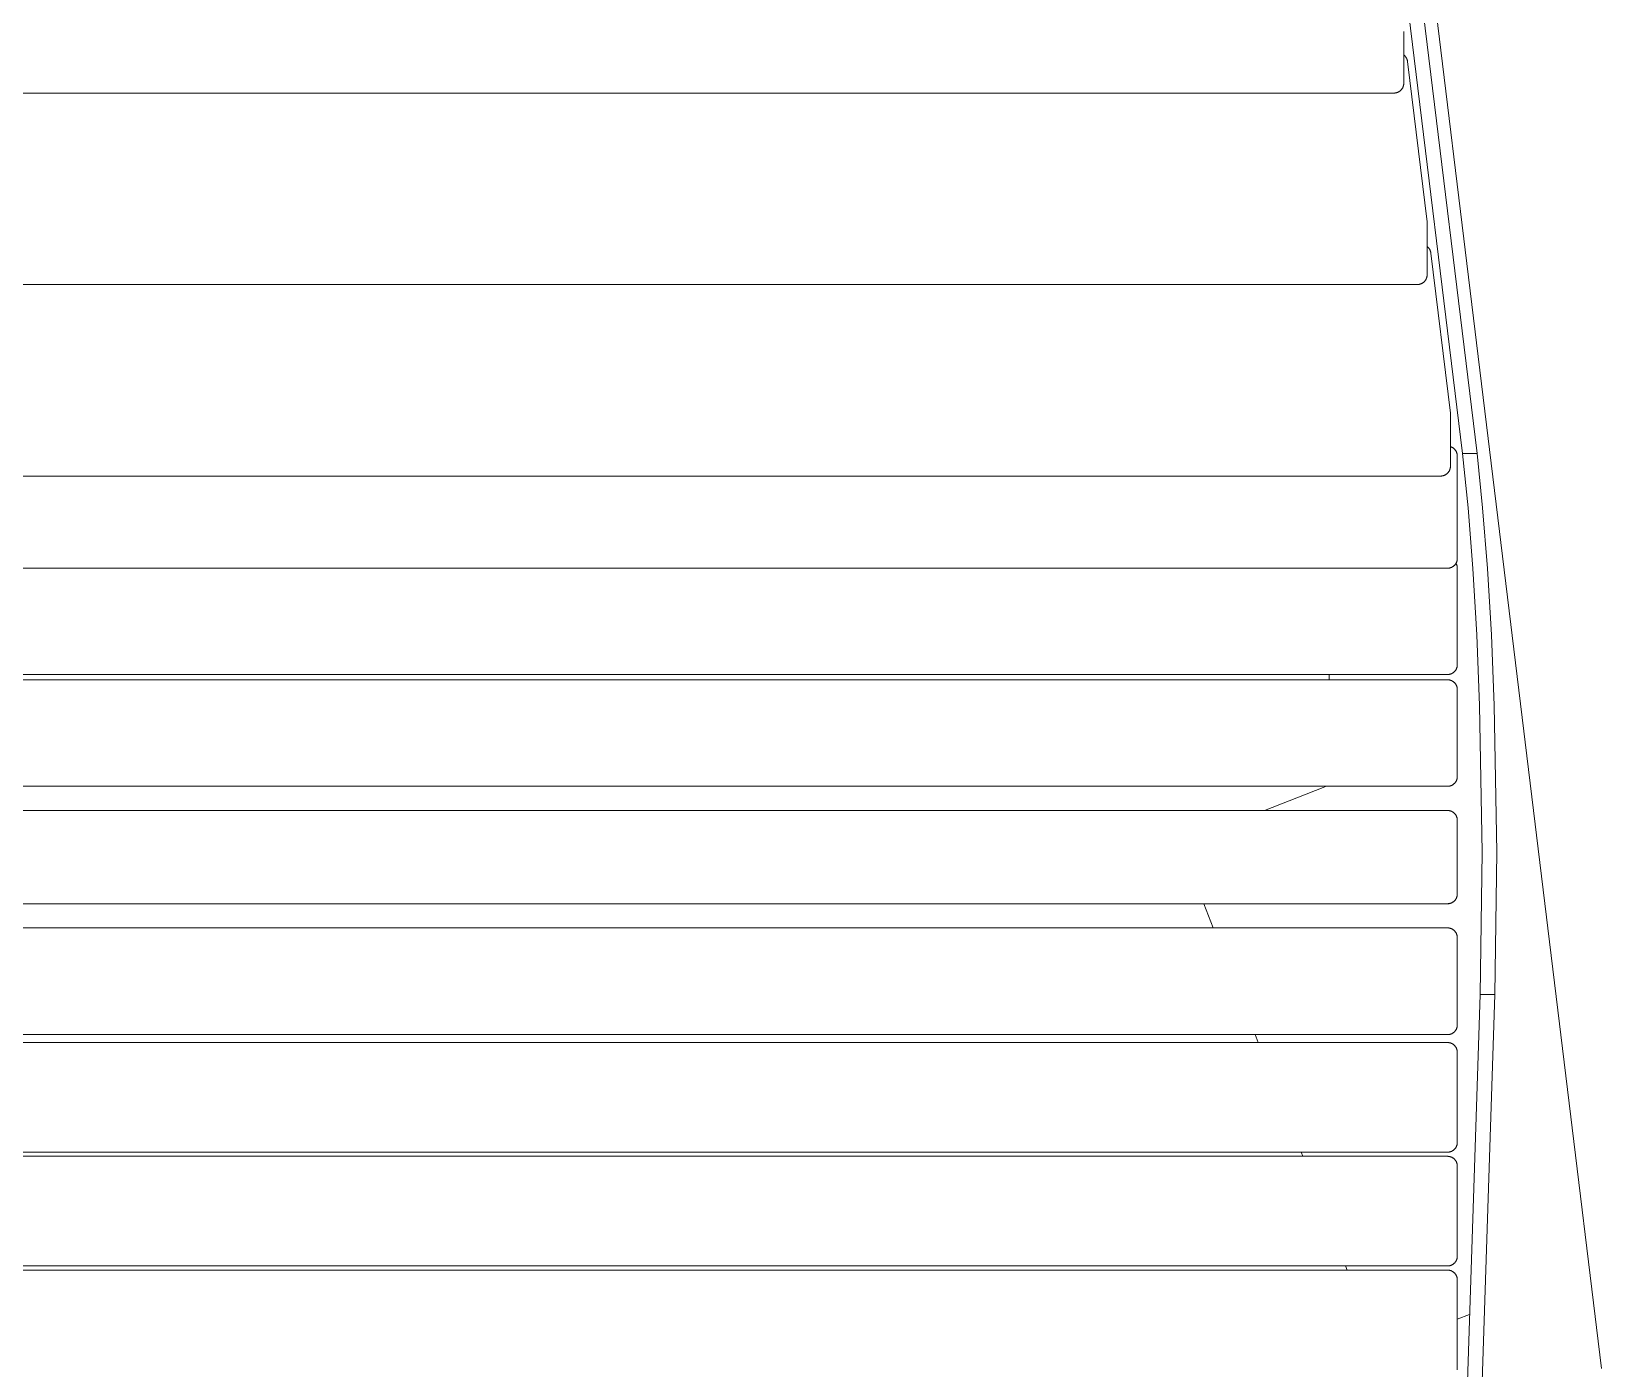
# Model space of a CAD drawing. Header units: millimetres. Extents: x 143 to 4970, y 293 to 3610.
# Drawn here: x 834 to 1474, y 876 to 1421 of the extents above; entities that cross this region are included whole.
import ezdxf

# ---------------------------------------------------------------- set-up
doc = ezdxf.new("R2010")
doc.units = ezdxf.units.MM
doc.layers.add('ZANO_R', color=7, linetype='Continuous', lineweight=0)

msp = doc.modelspace()

# ---------------------------------------------------------------- linework, layer by layer
at = {"layer": 'ZANO_R'}
for p, q in [((1351.3, 1883.79), (1474.14, 875.78)), ((1343.61, 1854.25), (1417.39, 1248.84)), ((1349.57, 1854.25), (1423.35, 1248.84)), ((1393.47, 1399.8), (1393.47, 1420.93)), ((1393.47, 1411.32), (1393.58, 1411.24)), ((1393.58, 1411.24), (1393.68, 1411.15)), ((1393.68, 1411.15), (1393.79, 1411.05)), ((1393.79, 1411.05), (1393.88, 1410.96)), ((1393.88, 1410.96), (1393.98, 1410.86)), ((1393.98, 1410.86), (1394.07, 1410.75)), ((1394.07, 1410.75), (1394.16, 1410.65)), ((1394.16, 1410.65), (1394.24, 1410.54)), ((1394.24, 1410.54), (1394.32, 1410.43)), ((1394.32, 1410.43), (1394.4, 1410.31)), ((1394.4, 1410.31), (1394.47, 1410.19)), ((1394.47, 1410.19), (1394.54, 1410.07)), ((1394.54, 1410.07), (1394.6, 1409.95)), ((1394.6, 1409.95), (1394.66, 1409.83)), ((1394.66, 1409.83), (1394.72, 1409.7)), ((1394.72, 1409.7), (1394.77, 1409.57)), ((1394.77, 1409.57), (1394.82, 1409.44)), ((1394.82, 1409.44), (1394.86, 1409.31)), ((1394.86, 1409.31), (1394.9, 1409.18)), ((1394.9, 1409.18), (1394.93, 1409.05)), ((1394.93, 1409.05), (1394.96, 1408.91)), ((1394.96, 1408.91), (1394.98, 1408.78)), ((1394.98, 1408.78), (1395, 1408.64)), ((1395, 1408.64), (1402.96, 1343.34)), ((1390.68, 1395.98), (1390.55, 1395.95)), ((1390.81, 1396.03), (1390.68, 1395.98)), ((1390.94, 1396.08), (1390.81, 1396.03)), ((1391.07, 1396.13), (1390.94, 1396.08)), ((1391.19, 1396.18), (1391.07, 1396.13)), ((1391.31, 1396.25), (1391.19, 1396.18)), ((1391.43, 1396.31), (1391.31, 1396.25)), ((1391.55, 1396.38), (1391.43, 1396.31)), ((1391.67, 1396.45), (1391.55, 1396.38)), ((1391.78, 1396.53), (1391.67, 1396.45)), ((1391.89, 1396.61), (1391.78, 1396.53)), ((1392, 1396.69), (1391.89, 1396.61)), ((1392.1, 1396.78), (1392, 1396.69)), ((1392.2, 1396.87), (1392.1, 1396.78)), ((1392.3, 1396.97), (1392.2, 1396.87)), ((1392.4, 1397.07), (1392.3, 1396.97)), ((1392.49, 1397.17), (1392.4, 1397.07)), ((1392.57, 1397.27), (1392.49, 1397.17)), ((1392.66, 1397.38), (1392.57, 1397.27)), ((1392.74, 1397.49), (1392.66, 1397.38)), ((1392.82, 1397.6), (1392.74, 1397.49)), ((1392.89, 1397.72), (1392.82, 1397.6)), ((1392.96, 1397.84), (1392.89, 1397.72)), ((1393.02, 1397.96), (1392.96, 1397.84)), ((1393.08, 1398.08), (1393.02, 1397.96)), ((1393.14, 1398.2), (1393.08, 1398.08)), ((1393.19, 1398.33), (1393.14, 1398.2)), ((1393.24, 1398.46), (1393.19, 1398.33)), ((1393.28, 1398.59), (1393.24, 1398.46)), ((1393.32, 1398.72), (1393.28, 1398.59)), ((1393.36, 1398.85), (1393.32, 1398.72)), ((1393.39, 1398.98), (1393.36, 1398.85)), ((1393.41, 1399.12), (1393.39, 1398.98)), ((1393.43, 1399.25), (1393.41, 1399.12)), ((1393.45, 1399.39), (1393.43, 1399.25)), ((1393.46, 1399.52), (1393.45, 1399.39)), ((1393.47, 1399.66), (1393.46, 1399.52)), ((1393.47, 1399.8), (1393.47, 1399.66)), ((1389.47, 1395.8), (278.13, 1395.8)), ((1389.61, 1395.8), (1389.47, 1395.8)), ((1389.74, 1395.81), (1389.61, 1395.8)), ((1389.88, 1395.82), (1389.74, 1395.81)), ((1390.02, 1395.83), (1389.88, 1395.82)), ((1390.15, 1395.86), (1390.02, 1395.83)), ((1390.29, 1395.88), (1390.15, 1395.86)), ((1390.42, 1395.91), (1390.29, 1395.88)), ((1390.55, 1395.95), (1390.42, 1395.91)), ((1402.96, 1343.34), (1402.97, 1343.22)), ((1402.97, 1343.22), (1402.98, 1343.1)), ((1402.98, 1343.1), (1402.98, 1342.98)), ((1402.98, 1342.98), (1402.99, 1342.86)), ((1402.99, 1321.72), (1402.99, 1342.86)), ((1402.99, 1333.25), (1403.09, 1333.16)), ((1403.09, 1333.16), (1403.2, 1333.07)), ((1403.2, 1333.07), (1403.3, 1332.98)), ((1403.3, 1332.98), (1403.4, 1332.88)), ((1403.4, 1332.88), (1403.49, 1332.78)), ((1403.49, 1332.78), (1403.58, 1332.68)), ((1403.58, 1332.68), (1403.67, 1332.58)), ((1403.67, 1332.58), (1403.76, 1332.47)), ((1403.76, 1332.47), (1403.84, 1332.35)), ((1403.84, 1332.35), (1403.91, 1332.24)), ((1403.91, 1332.24), (1403.98, 1332.12)), ((1403.98, 1332.12), (1404.05, 1332)), ((1404.05, 1332), (1404.12, 1331.88)), ((1404.12, 1331.88), (1404.18, 1331.76)), ((1404.18, 1331.76), (1404.23, 1331.63)), ((1404.23, 1331.63), (1404.28, 1331.5)), ((1404.28, 1331.5), (1404.33, 1331.37)), ((1404.33, 1331.37), (1404.37, 1331.24)), ((1404.37, 1331.24), (1404.41, 1331.11)), ((1404.41, 1331.11), (1404.44, 1330.97)), ((1404.44, 1330.97), (1404.47, 1330.84)), ((1404.47, 1330.84), (1404.49, 1330.7)), ((1404.49, 1330.7), (1404.51, 1330.57)), ((1404.51, 1330.57), (1412.47, 1265.27)), ((1402.09, 1319.2), (1402, 1319.1)), ((1402.17, 1319.31), (1402.09, 1319.2)), ((1402.25, 1319.42), (1402.17, 1319.31)), ((1402.33, 1319.53), (1402.25, 1319.42)), ((1402.4, 1319.65), (1402.33, 1319.53)), ((1402.47, 1319.76), (1402.4, 1319.65)), ((1402.54, 1319.88), (1402.47, 1319.76)), ((1402.6, 1320.01), (1402.54, 1319.88)), ((1402.66, 1320.13), (1402.6, 1320.01)), ((1402.71, 1320.26), (1402.66, 1320.13)), ((1402.76, 1320.39), (1402.71, 1320.26)), ((1402.8, 1320.51), (1402.76, 1320.39)), ((1402.84, 1320.65), (1402.8, 1320.51)), ((1402.87, 1320.78), (1402.84, 1320.65)), ((1402.9, 1320.91), (1402.87, 1320.78)), ((1402.93, 1321.05), (1402.9, 1320.91)), ((1402.95, 1321.18), (1402.93, 1321.05)), ((1402.97, 1321.32), (1402.95, 1321.18)), ((1402.98, 1321.45), (1402.97, 1321.32)), ((1402.99, 1321.72), (1402.98, 1321.59)), ((1402.98, 1321.59), (1402.98, 1321.45)), ((1398.99, 1317.72), (268.62, 1317.72)), ((1399.12, 1317.73), (1398.99, 1317.72)), ((1399.26, 1317.73), (1399.12, 1317.73)), ((1399.4, 1317.75), (1399.26, 1317.73)), ((1399.53, 1317.76), (1399.4, 1317.75)), ((1399.67, 1317.78), (1399.53, 1317.76)), ((1399.8, 1317.81), (1399.67, 1317.78)), ((1399.93, 1317.84), (1399.8, 1317.81)), ((1400.07, 1317.87), (1399.93, 1317.84)), ((1400.2, 1317.91), (1400.07, 1317.87)), ((1400.33, 1317.96), (1400.2, 1317.91)), ((1400.45, 1318), (1400.33, 1317.96)), ((1400.58, 1318.06), (1400.45, 1318)), ((1400.7, 1318.11), (1400.58, 1318.06)), ((1400.83, 1318.17), (1400.7, 1318.11)), ((1400.95, 1318.24), (1400.83, 1318.17)), ((1401.06, 1318.31), (1400.95, 1318.24)), ((1401.18, 1318.38), (1401.06, 1318.31)), ((1401.29, 1318.46), (1401.18, 1318.38)), ((1401.4, 1318.54), (1401.29, 1318.46)), ((1401.51, 1318.62), (1401.4, 1318.54)), ((1401.62, 1318.71), (1401.51, 1318.62)), ((1401.72, 1318.8), (1401.62, 1318.71)), ((1401.81, 1318.9), (1401.72, 1318.8)), ((1401.91, 1318.99), (1401.81, 1318.9)), ((1402, 1319.1), (1401.91, 1318.99)), ((1412.47, 1265.27), (1412.48, 1265.15)), ((1412.48, 1265.15), (1412.49, 1265.03)), ((1412.49, 1265.03), (1412.5, 1264.91)), ((1412.5, 1264.91), (1412.5, 1264.79)), ((1412.5, 1243.65), (1412.5, 1264.79)), ((1412.5, 1251.65), (1412.63, 1251.6)), ((1412.63, 1251.6), (1412.76, 1251.56)), ((1412.76, 1251.56), (1412.89, 1251.5)), ((1412.89, 1251.5), (1413.01, 1251.45)), ((1413.01, 1251.45), (1413.13, 1251.39)), ((1413.13, 1251.39), (1413.25, 1251.32)), ((1413.25, 1251.32), (1413.37, 1251.25)), ((1413.37, 1251.25), (1413.49, 1251.18)), ((1413.49, 1251.18), (1413.6, 1251.1)), ((1413.6, 1251.1), (1413.71, 1251.02)), ((1413.71, 1251.02), (1413.82, 1250.94)), ((1413.82, 1250.94), (1413.93, 1250.85)), ((1413.93, 1250.85), (1414.03, 1250.76)), ((1414.03, 1250.76), (1414.13, 1250.66)), ((1414.13, 1250.66), (1414.22, 1250.57)), ((1414.22, 1250.57), (1414.31, 1250.46)), ((1414.31, 1250.46), (1414.4, 1250.36)), ((1414.4, 1250.36), (1414.49, 1250.25)), ((1414.49, 1250.25), (1414.57, 1250.14)), ((1414.57, 1250.14), (1414.64, 1250.03)), ((1414.64, 1250.03), (1414.72, 1249.91)), ((1414.72, 1249.91), (1414.79, 1249.8)), ((1414.79, 1249.8), (1414.85, 1249.67)), ((1414.85, 1249.67), (1414.91, 1249.55)), ((1414.91, 1249.55), (1414.97, 1249.43)), ((1414.97, 1249.43), (1415.02, 1249.3)), ((1415.02, 1249.3), (1415.07, 1249.17)), ((1415.07, 1249.17), (1415.11, 1249.04)), ((1415.11, 1249.04), (1415.15, 1248.91)), ((1415.15, 1248.91), (1415.19, 1248.78)), ((1415.19, 1248.78), (1415.22, 1248.65)), ((1417.39, 1248.84), (1423.35, 1248.84)), ((1417.39, 1248.84), (1419.67, 1226.73)), ((1423.35, 1248.84), (1425.62, 1226.73)), ((1412.27, 1242.31), (1412.22, 1242.19)), ((1412.31, 1242.44), (1412.27, 1242.31)), ((1412.35, 1242.57), (1412.31, 1242.44)), ((1412.39, 1242.71), (1412.35, 1242.57)), ((1412.42, 1242.84), (1412.39, 1242.71)), ((1412.44, 1242.97), (1412.42, 1242.84)), ((1412.46, 1243.11), (1412.44, 1242.97)), ((1412.48, 1243.24), (1412.46, 1243.11)), ((1412.49, 1243.38), (1412.48, 1243.24)), ((1412.5, 1243.52), (1412.49, 1243.38)), ((1412.5, 1243.65), (1412.5, 1243.52)), ((1415.22, 1248.65), (1415.24, 1248.51)), ((1415.24, 1248.51), (1415.26, 1248.38)), ((1415.26, 1248.38), (1415.28, 1248.24)), ((1415.28, 1248.24), (1415.29, 1248.1)), ((1415.29, 1248.1), (1415.3, 1247.97)), ((1415.3, 1247.97), (1415.3, 1247.83)), ((1415.3, 1230.72), (1415.3, 1247.83)), ((1408.5, 1239.65), (259.1, 1239.65)), ((1408.64, 1239.65), (1408.5, 1239.65)), ((1408.77, 1239.66), (1408.64, 1239.65)), ((1408.91, 1239.67), (1408.77, 1239.66)), ((1409.05, 1239.69), (1408.91, 1239.67)), ((1409.18, 1239.71), (1409.05, 1239.69)), ((1409.31, 1239.74), (1409.18, 1239.71)), ((1409.45, 1239.77), (1409.31, 1239.74)), ((1409.58, 1239.8), (1409.45, 1239.77)), ((1409.71, 1239.84), (1409.58, 1239.8)), ((1409.84, 1239.88), (1409.71, 1239.84)), ((1409.97, 1239.93), (1409.84, 1239.88)), ((1410.09, 1239.98), (1409.97, 1239.93)), ((1410.22, 1240.04), (1410.09, 1239.98)), ((1410.34, 1240.1), (1410.22, 1240.04)), ((1410.46, 1240.17), (1410.34, 1240.1)), ((1410.58, 1240.23), (1410.46, 1240.17)), ((1410.69, 1240.31), (1410.58, 1240.23)), ((1410.81, 1240.38), (1410.69, 1240.31)), ((1410.92, 1240.47), (1410.81, 1240.38)), ((1411.03, 1240.55), (1410.92, 1240.47)), ((1411.13, 1240.64), (1411.03, 1240.55)), ((1411.23, 1240.73), (1411.13, 1240.64)), ((1411.33, 1240.82), (1411.23, 1240.73)), ((1411.42, 1240.92), (1411.33, 1240.82)), ((1411.52, 1241.02), (1411.42, 1240.92)), ((1411.6, 1241.13), (1411.52, 1241.02)), ((1411.69, 1241.24), (1411.6, 1241.13)), ((1411.77, 1241.35), (1411.69, 1241.24)), ((1411.85, 1241.46), (1411.77, 1241.35)), ((1411.92, 1241.57), (1411.85, 1241.46)), ((1411.99, 1241.69), (1411.92, 1241.57)), ((1412.05, 1241.81), (1411.99, 1241.69)), ((1412.11, 1241.93), (1412.05, 1241.81)), ((1412.17, 1242.06), (1412.11, 1241.93)), ((1412.22, 1242.19), (1412.17, 1242.06)), ((1415.3, 1206.08), (1415.3, 1230.72)), ((1419.67, 1226.73), (1421.64, 1201.92)), ((1425.62, 1226.73), (1427.59, 1201.92)), ((1414.65, 1203.89), (1414.57, 1203.77)), ((1414.72, 1204), (1414.65, 1203.89)), ((1414.79, 1204.12), (1414.72, 1204)), ((1414.77, 1204.09), (1414.84, 1203.97)), ((1414.85, 1204.24), (1414.79, 1204.12)), ((1414.84, 1203.97), (1414.9, 1203.85)), ((1414.91, 1204.36), (1414.85, 1204.24)), ((1414.9, 1203.85), (1414.96, 1203.72)), ((1414.97, 1204.49), (1414.91, 1204.36)), ((1415.02, 1204.61), (1414.97, 1204.49)), ((1415.07, 1204.74), (1415.02, 1204.61)), ((1415.11, 1204.87), (1415.07, 1204.74)), ((1415.15, 1205), (1415.11, 1204.87)), ((1415.19, 1205.13), (1415.15, 1205)), ((1415.22, 1205.27), (1415.19, 1205.13)), ((1415.24, 1205.4), (1415.22, 1205.27)), ((1415.27, 1205.53), (1415.24, 1205.4)), ((1415.28, 1205.67), (1415.27, 1205.53)), ((1415.29, 1205.81), (1415.28, 1205.67)), ((1415.3, 1205.94), (1415.29, 1205.81)), ((1415.3, 1206.08), (1415.3, 1205.94)), ((1411.3, 1202.08), (256.3, 1202.08)), ((1411.44, 1202.08), (1411.3, 1202.08)), ((1411.58, 1202.09), (1411.44, 1202.08)), ((1411.71, 1202.1), (1411.58, 1202.09)), ((1411.85, 1202.12), (1411.71, 1202.1)), ((1411.98, 1202.14), (1411.85, 1202.12)), ((1412.12, 1202.16), (1411.98, 1202.14)), ((1412.25, 1202.19), (1412.12, 1202.16)), ((1412.38, 1202.23), (1412.25, 1202.19)), ((1412.51, 1202.27), (1412.38, 1202.23)), ((1412.64, 1202.31), (1412.51, 1202.27)), ((1412.77, 1202.36), (1412.64, 1202.31)), ((1412.9, 1202.41), (1412.77, 1202.36)), ((1413.02, 1202.47), (1412.9, 1202.41)), ((1413.14, 1202.53), (1413.02, 1202.47)), ((1413.26, 1202.59), (1413.14, 1202.53)), ((1413.38, 1202.66), (1413.26, 1202.59)), ((1413.5, 1202.73), (1413.38, 1202.66)), ((1413.61, 1202.81), (1413.5, 1202.73)), ((1413.72, 1202.89), (1413.61, 1202.81)), ((1413.83, 1202.98), (1413.72, 1202.89)), ((1413.93, 1203.06), (1413.83, 1202.98)), ((1414.03, 1203.16), (1413.93, 1203.06)), ((1414.13, 1203.25), (1414.03, 1203.16)), ((1414.23, 1203.35), (1414.13, 1203.25)), ((1414.32, 1203.45), (1414.23, 1203.35)), ((1414.41, 1203.56), (1414.32, 1203.45)), ((1414.49, 1203.66), (1414.41, 1203.56)), ((1414.57, 1203.77), (1414.49, 1203.66)), ((1414.96, 1203.72), (1415.01, 1203.59)), ((1415.01, 1203.59), (1415.06, 1203.46)), ((1415.06, 1203.46), (1415.11, 1203.33)), ((1415.11, 1203.33), (1415.15, 1203.2)), ((1415.15, 1203.2), (1415.18, 1203.06)), ((1415.18, 1203.06), (1415.22, 1202.93)), ((1415.22, 1202.93), (1415.24, 1202.79)), ((1415.24, 1202.79), (1415.26, 1202.65)), ((1415.26, 1202.65), (1415.28, 1202.52)), ((1415.28, 1202.52), (1415.29, 1202.38)), ((1415.29, 1202.38), (1415.3, 1202.24)), ((1415.3, 1202.24), (1415.3, 1202.1)), ((1415.3, 1190.36), (1415.3, 1202.1)), ((1421.64, 1201.92), (1423.24, 1174.86)), ((1427.59, 1201.92), (1429.2, 1174.86)), ((1415.3, 1162.75), (1415.3, 1190.36)), ((1423.24, 1174.86), (1424.42, 1146.11)), ((1429.2, 1174.86), (1430.38, 1146.11)), ((1412.77, 1159.03), (1412.64, 1158.98)), ((1412.9, 1159.08), (1412.77, 1159.03)), ((1413.02, 1159.14), (1412.9, 1159.08)), ((1413.14, 1159.2), (1413.02, 1159.14)), ((1413.26, 1159.26), (1413.14, 1159.2)), ((1413.38, 1159.33), (1413.26, 1159.26)), ((1413.5, 1159.41), (1413.38, 1159.33)), ((1413.61, 1159.48), (1413.5, 1159.41)), ((1413.72, 1159.56), (1413.61, 1159.48)), ((1413.83, 1159.65), (1413.72, 1159.56)), ((1413.93, 1159.74), (1413.83, 1159.65)), ((1414.03, 1159.83), (1413.93, 1159.74)), ((1414.13, 1159.92), (1414.03, 1159.83)), ((1414.23, 1160.02), (1414.13, 1159.92)), ((1414.32, 1160.12), (1414.23, 1160.02)), ((1414.41, 1160.23), (1414.32, 1160.12)), ((1414.49, 1160.33), (1414.41, 1160.23)), ((1414.57, 1160.44), (1414.49, 1160.33)), ((1414.65, 1160.56), (1414.57, 1160.44)), ((1414.72, 1160.67), (1414.65, 1160.56)), ((1414.79, 1160.79), (1414.72, 1160.67)), ((1414.85, 1160.91), (1414.79, 1160.79)), ((1414.91, 1161.03), (1414.85, 1160.91)), ((1414.97, 1161.16), (1414.91, 1161.03)), ((1415.02, 1161.28), (1414.97, 1161.16)), ((1415.07, 1161.41), (1415.02, 1161.28)), ((1415.11, 1161.54), (1415.07, 1161.41)), ((1415.15, 1161.67), (1415.11, 1161.54)), ((1415.19, 1161.8), (1415.15, 1161.67)), ((1415.22, 1161.94), (1415.19, 1161.8)), ((1415.24, 1162.07), (1415.22, 1161.94)), ((1415.27, 1162.21), (1415.24, 1162.07)), ((1415.28, 1162.34), (1415.27, 1162.21)), ((1415.29, 1162.48), (1415.28, 1162.34)), ((1415.3, 1162.62), (1415.29, 1162.48)), ((1415.3, 1162.75), (1415.3, 1162.62)), ((1411.3, 1158.75), (256.3, 1158.75)), ((256.3, 1156.6), (1411.3, 1156.6)), ((1363.01, 1158.75), (1363.11, 1156.6)), ((1411.44, 1158.75), (1411.3, 1158.75)), ((1411.3, 1156.6), (1411.44, 1156.6)), ((1411.58, 1158.76), (1411.44, 1158.75)), ((1411.44, 1156.6), (1411.58, 1156.59)), ((1411.71, 1158.77), (1411.58, 1158.76)), ((1411.58, 1156.59), (1411.71, 1156.58)), ((1411.85, 1158.79), (1411.71, 1158.77)), ((1411.71, 1156.58), (1411.85, 1156.56)), ((1411.98, 1158.81), (1411.85, 1158.79)), ((1411.85, 1156.56), (1411.98, 1156.54)), ((1412.12, 1158.84), (1411.98, 1158.81)), ((1411.98, 1156.54), (1412.12, 1156.52)), ((1412.25, 1158.87), (1412.12, 1158.84)), ((1412.12, 1156.52), (1412.25, 1156.49)), ((1412.38, 1158.9), (1412.25, 1158.87)), ((1412.25, 1156.49), (1412.38, 1156.45)), ((1412.51, 1158.94), (1412.38, 1158.9)), ((1412.38, 1156.45), (1412.51, 1156.41)), ((1412.64, 1158.98), (1412.51, 1158.94)), ((1412.51, 1156.41), (1412.64, 1156.37)), ((1412.64, 1156.37), (1412.77, 1156.32)), ((1412.77, 1156.32), (1412.9, 1156.27)), ((1412.9, 1156.27), (1413.02, 1156.21)), ((1413.02, 1156.21), (1413.14, 1156.15)), ((1413.14, 1156.15), (1413.26, 1156.09)), ((1413.26, 1156.09), (1413.38, 1156.02)), ((1413.38, 1156.02), (1413.5, 1155.94)), ((1413.5, 1155.94), (1413.61, 1155.87)), ((1413.61, 1155.87), (1413.72, 1155.79)), ((1413.72, 1155.79), (1413.83, 1155.7)), ((1413.83, 1155.7), (1413.93, 1155.61)), ((1413.93, 1155.61), (1414.03, 1155.52)), ((1414.03, 1155.52), (1414.13, 1155.43)), ((1414.13, 1155.43), (1414.23, 1155.33)), ((1414.23, 1155.33), (1414.32, 1155.23)), ((1414.32, 1155.23), (1414.41, 1155.12)), ((1414.41, 1155.12), (1414.49, 1155.02)), ((1414.49, 1155.02), (1414.57, 1154.91)), ((1414.57, 1154.91), (1414.65, 1154.79)), ((1414.65, 1154.79), (1414.72, 1154.68)), ((1414.72, 1154.68), (1414.79, 1154.56)), ((1414.79, 1154.56), (1414.85, 1154.44)), ((1414.85, 1154.44), (1414.91, 1154.32)), ((1414.91, 1154.32), (1414.97, 1154.19)), ((1414.97, 1154.19), (1415.02, 1154.07)), ((1415.02, 1154.07), (1415.07, 1153.94)), ((1415.07, 1153.94), (1415.11, 1153.81)), ((1415.11, 1153.81), (1415.15, 1153.68)), ((1415.15, 1153.68), (1415.19, 1153.55)), ((1415.19, 1153.55), (1415.22, 1153.41)), ((1415.22, 1153.41), (1415.24, 1153.28)), ((1415.24, 1153.28), (1415.27, 1153.14)), ((1415.27, 1153.14), (1415.28, 1153.01)), ((1415.28, 1153.01), (1415.29, 1152.87)), ((1415.29, 1152.87), (1415.3, 1152.74)), ((1415.3, 1152.74), (1415.3, 1152.6)), ((1415.3, 1146.56), (1415.3, 1152.6)), ((1415.3, 1117.17), (1415.3, 1146.56)), ((1424.42, 1146.11), (1425.41, 1086.35)), ((1430.38, 1146.11), (1431.37, 1086.35)), ((1414.03, 1114.25), (1413.93, 1114.16)), ((1414.13, 1114.35), (1414.03, 1114.25)), ((1414.23, 1114.44), (1414.13, 1114.35)), ((1414.32, 1114.55), (1414.23, 1114.44)), ((1414.41, 1114.65), (1414.32, 1114.55)), ((1414.49, 1114.76), (1414.41, 1114.65)), ((1414.57, 1114.87), (1414.49, 1114.76)), ((1414.65, 1114.98), (1414.57, 1114.87)), ((1414.72, 1115.1), (1414.65, 1114.98)), ((1414.79, 1115.21), (1414.72, 1115.1)), ((1414.85, 1115.33), (1414.79, 1115.21)), ((1414.91, 1115.46), (1414.85, 1115.33)), ((1414.97, 1115.58), (1414.91, 1115.46)), ((1415.02, 1115.71), (1414.97, 1115.58)), ((1415.07, 1115.84), (1415.02, 1115.71)), ((1415.11, 1115.96), (1415.07, 1115.84)), ((1415.15, 1116.1), (1415.11, 1115.96)), ((1415.19, 1116.23), (1415.15, 1116.1)), ((1415.22, 1116.36), (1415.19, 1116.23)), ((1415.24, 1116.5), (1415.22, 1116.36)), ((1415.27, 1116.63), (1415.24, 1116.5)), ((1415.28, 1116.77), (1415.27, 1116.63)), ((1415.29, 1116.9), (1415.28, 1116.77)), ((1415.3, 1117.04), (1415.29, 1116.9)), ((1415.3, 1117.17), (1415.3, 1117.04)), ((1411.3, 1113.17), (256.3, 1113.17)), ((1336.74, 1103.31), (1360.54, 1112.63)), ((1360.54, 1112.63), (1361.93, 1113.17)), ((1411.44, 1113.18), (1411.3, 1113.17)), ((1411.58, 1113.18), (1411.44, 1113.18)), ((1411.71, 1113.2), (1411.58, 1113.18)), ((1411.85, 1113.21), (1411.71, 1113.2)), ((1411.98, 1113.23), (1411.85, 1113.21)), ((1412.12, 1113.26), (1411.98, 1113.23)), ((1412.25, 1113.29), (1412.12, 1113.26)), ((1412.38, 1113.32), (1412.25, 1113.29)), ((1412.51, 1113.36), (1412.38, 1113.32)), ((1412.64, 1113.41), (1412.51, 1113.36)), ((1412.77, 1113.45), (1412.64, 1113.41)), ((1412.9, 1113.51), (1412.77, 1113.45)), ((1413.02, 1113.56), (1412.9, 1113.51)), ((1413.14, 1113.62), (1413.02, 1113.56)), ((1413.26, 1113.69), (1413.14, 1113.62)), ((1413.38, 1113.76), (1413.26, 1113.69)), ((1413.5, 1113.83), (1413.38, 1113.76)), ((1413.61, 1113.91), (1413.5, 1113.83)), ((1413.72, 1113.99), (1413.61, 1113.91)), ((1413.83, 1114.07), (1413.72, 1113.99)), ((1413.93, 1114.16), (1413.83, 1114.07)), ((256.3, 1103.31), (1411.3, 1103.31)), ((1411.3, 1103.31), (1411.44, 1103.31)), ((1411.44, 1103.31), (1411.58, 1103.3)), ((1411.58, 1103.3), (1411.71, 1103.29)), ((1411.71, 1103.29), (1411.85, 1103.27)), ((1411.85, 1103.27), (1411.98, 1103.25)), ((1411.98, 1103.25), (1412.12, 1103.22)), ((1412.12, 1103.22), (1412.25, 1103.19)), ((1412.25, 1103.19), (1412.38, 1103.16)), ((1412.38, 1103.16), (1412.51, 1103.12)), ((1412.51, 1103.12), (1412.64, 1103.08)), ((1412.64, 1103.08), (1412.77, 1103.03)), ((1412.77, 1103.03), (1412.9, 1102.98)), ((1412.9, 1102.98), (1413.02, 1102.92)), ((1413.02, 1102.92), (1413.14, 1102.86)), ((1413.14, 1102.86), (1413.26, 1102.79)), ((1413.26, 1102.79), (1413.38, 1102.73)), ((1413.38, 1102.73), (1413.5, 1102.65)), ((1413.5, 1102.65), (1413.61, 1102.58)), ((1413.61, 1102.58), (1413.72, 1102.49)), ((1413.72, 1102.49), (1413.83, 1102.41)), ((1413.83, 1102.41), (1413.93, 1102.32)), ((1413.93, 1102.32), (1414.03, 1102.23)), ((1414.03, 1102.23), (1414.13, 1102.14)), ((1414.13, 1102.14), (1414.23, 1102.04)), ((1414.23, 1102.04), (1414.32, 1101.94)), ((1414.32, 1101.94), (1414.41, 1101.83)), ((1414.41, 1101.83), (1414.49, 1101.72)), ((1414.49, 1101.72), (1414.57, 1101.61)), ((1414.57, 1101.61), (1414.65, 1101.5)), ((1414.65, 1101.5), (1414.72, 1101.39)), ((1414.72, 1101.39), (1414.79, 1101.27)), ((1414.79, 1101.27), (1414.85, 1101.15)), ((1414.85, 1101.15), (1414.91, 1101.03)), ((1414.91, 1101.03), (1414.97, 1100.9)), ((1414.97, 1100.9), (1415.02, 1100.77)), ((1415.02, 1100.77), (1415.07, 1100.65)), ((1415.07, 1100.65), (1415.11, 1100.52)), ((1415.11, 1100.52), (1415.15, 1100.39)), ((1415.15, 1100.39), (1415.19, 1100.25)), ((1415.19, 1100.25), (1415.22, 1100.12)), ((1415.22, 1100.12), (1415.24, 1099.99)), ((1415.24, 1099.99), (1415.27, 1099.85)), ((1415.27, 1099.85), (1415.28, 1099.72)), ((1415.28, 1099.72), (1415.29, 1099.58)), ((1415.29, 1099.58), (1415.3, 1099.44)), ((1415.3, 1099.44), (1415.3, 1099.31)), ((1415.3, 1069.31), (1415.3, 1099.31)), ((1425.41, 1086.35), (1424.59, 1028.3)), ((1431.37, 1086.35), (1430.55, 1028.3)), ((256.3, 1065.31), (1411.3, 1065.31)), ((1411.3, 1065.28), (256.3, 1065.28)), ((1315.77, 1055.44), (1311.92, 1065.28)), ((1411.44, 1065.31), (1411.3, 1065.31)), ((1411.3, 1065.31), (1411.3, 1065.28)), ((1411.44, 1065.29), (1411.3, 1065.28)), ((1411.58, 1065.32), (1411.44, 1065.31)), ((1411.58, 1065.29), (1411.44, 1065.29)), ((1411.71, 1065.33), (1411.58, 1065.32)), ((1411.71, 1065.3), (1411.58, 1065.29)), ((1411.85, 1065.34), (1411.71, 1065.33)), ((1411.85, 1065.32), (1411.71, 1065.3)), ((1411.98, 1065.37), (1411.85, 1065.34)), ((1411.99, 1065.34), (1411.85, 1065.32)), ((1412.12, 1065.39), (1411.98, 1065.37)), ((1412.12, 1065.37), (1411.99, 1065.34)), ((1412.25, 1065.42), (1412.12, 1065.39)), ((1412.26, 1065.4), (1412.12, 1065.37)), ((1412.38, 1065.46), (1412.25, 1065.42)), ((1412.39, 1065.43), (1412.26, 1065.4)), ((1412.52, 1065.5), (1412.38, 1065.46)), ((1412.52, 1065.47), (1412.39, 1065.43)), ((1412.65, 1065.54), (1412.52, 1065.5)), ((1412.65, 1065.52), (1412.52, 1065.47)), ((1412.77, 1065.59), (1412.65, 1065.54)), ((1412.78, 1065.57), (1412.65, 1065.52)), ((1412.9, 1065.64), (1412.77, 1065.59)), ((1412.91, 1065.62), (1412.78, 1065.57)), ((1413.02, 1065.7), (1412.9, 1065.64)), ((1413.03, 1065.68), (1412.91, 1065.62)), ((1413.15, 1065.76), (1413.02, 1065.7)), ((1413.16, 1065.74), (1413.03, 1065.68)), ((1413.27, 1065.82), (1413.15, 1065.76)), ((1413.28, 1065.81), (1413.16, 1065.74)), ((1413.39, 1065.89), (1413.27, 1065.82)), ((1413.4, 1065.88), (1413.28, 1065.81)), ((1413.5, 1065.97), (1413.39, 1065.89)), ((1413.51, 1065.95), (1413.4, 1065.88)), ((1413.61, 1066.04), (1413.5, 1065.97)), ((1413.63, 1066.03), (1413.51, 1065.95)), ((1413.73, 1066.12), (1413.61, 1066.04)), ((1413.74, 1066.11), (1413.63, 1066.03)), ((1413.83, 1066.21), (1413.73, 1066.12)), ((1413.84, 1066.2), (1413.74, 1066.11)), ((1413.94, 1066.3), (1413.83, 1066.21)), ((1413.95, 1066.28), (1413.84, 1066.2)), ((1414.04, 1066.39), (1413.94, 1066.3)), ((1414.05, 1066.38), (1413.95, 1066.28)), ((1414.14, 1066.49), (1414.04, 1066.39)), ((1414.15, 1066.47), (1414.05, 1066.38)), ((1414.23, 1066.58), (1414.14, 1066.49)), ((1414.24, 1066.57), (1414.15, 1066.47)), ((1414.32, 1066.69), (1414.23, 1066.58)), ((1414.34, 1066.68), (1414.24, 1066.57)), ((1414.41, 1066.79), (1414.32, 1066.69)), ((1414.42, 1066.78), (1414.34, 1066.68)), ((1414.5, 1066.9), (1414.41, 1066.79)), ((1414.51, 1066.89), (1414.42, 1066.78)), ((1414.58, 1067.01), (1414.5, 1066.9)), ((1414.59, 1067), (1414.51, 1066.89)), ((1414.65, 1067.12), (1414.58, 1067.01)), ((1414.67, 1067.12), (1414.59, 1067)), ((1414.73, 1067.24), (1414.65, 1067.12)), ((1414.74, 1067.23), (1414.67, 1067.12)), ((1414.8, 1067.36), (1414.73, 1067.24)), ((1414.81, 1067.35), (1414.74, 1067.23)), ((1414.86, 1067.48), (1414.8, 1067.36)), ((1414.87, 1067.48), (1414.81, 1067.35)), ((1414.92, 1067.6), (1414.86, 1067.48)), ((1414.93, 1067.6), (1414.87, 1067.48)), ((1414.98, 1067.73), (1414.92, 1067.6)), ((1414.99, 1067.73), (1414.93, 1067.6)), ((1415.03, 1067.85), (1414.98, 1067.73)), ((1415.04, 1067.85), (1414.99, 1067.73)), ((1415.08, 1067.98), (1415.03, 1067.85)), ((1415.09, 1067.98), (1415.04, 1067.85)), ((1415.12, 1068.11), (1415.08, 1067.98)), ((1415.13, 1068.11), (1415.09, 1067.98)), ((1415.16, 1068.24), (1415.12, 1068.11)), ((1415.17, 1068.25), (1415.13, 1068.11)), ((1415.19, 1068.38), (1415.16, 1068.24)), ((1415.2, 1068.38), (1415.17, 1068.25)), ((1415.22, 1068.51), (1415.19, 1068.38)), ((1415.23, 1068.51), (1415.2, 1068.38)), ((1415.25, 1068.64), (1415.22, 1068.51)), ((1415.25, 1068.65), (1415.23, 1068.51)), ((1415.27, 1068.79), (1415.25, 1068.65)), ((1415.27, 1068.78), (1415.25, 1068.64)), ((1415.28, 1068.92), (1415.27, 1068.78)), ((1415.29, 1068.92), (1415.27, 1068.79)), ((1415.29, 1069.05), (1415.28, 1068.92)), ((1415.3, 1069.19), (1415.29, 1069.05)), ((1415.3, 1069.31), (1415.3, 1069.19)), ((256.3, 1055.44), (1411.3, 1055.44)), ((1411.3, 1055.44), (1411.44, 1055.44)), ((1411.44, 1055.44), (1411.58, 1055.43)), ((1411.58, 1055.43), (1411.71, 1055.42)), ((1411.71, 1055.42), (1411.85, 1055.41)), ((1411.85, 1055.41), (1411.98, 1055.39)), ((1411.98, 1055.39), (1412.12, 1055.36)), ((1412.12, 1055.36), (1412.25, 1055.33)), ((1412.25, 1055.33), (1412.38, 1055.3)), ((1412.38, 1055.3), (1412.51, 1055.26)), ((1412.51, 1055.26), (1412.64, 1055.21)), ((1412.64, 1055.21), (1412.77, 1055.16)), ((1412.77, 1055.16), (1412.9, 1055.11)), ((1412.9, 1055.11), (1413.02, 1055.06)), ((1413.02, 1055.06), (1413.14, 1055)), ((1413.14, 1055), (1413.26, 1054.93)), ((1413.26, 1054.93), (1413.38, 1054.86)), ((1413.38, 1054.86), (1413.5, 1054.79)), ((1413.5, 1054.79), (1413.61, 1054.71)), ((1413.61, 1054.71), (1413.72, 1054.63)), ((1413.72, 1054.63), (1413.83, 1054.55)), ((1413.83, 1054.55), (1413.93, 1054.46)), ((1413.93, 1054.46), (1414.03, 1054.37)), ((1414.03, 1054.37), (1414.13, 1054.27)), ((1414.13, 1054.27), (1414.23, 1054.17)), ((1414.23, 1054.17), (1414.32, 1054.07)), ((1414.32, 1054.07), (1414.41, 1053.97)), ((1414.41, 1053.97), (1414.49, 1053.86)), ((1414.49, 1053.86), (1414.57, 1053.75)), ((1414.57, 1053.75), (1414.65, 1053.64)), ((1414.65, 1053.64), (1414.72, 1053.52)), ((1414.72, 1053.52), (1414.79, 1053.4)), ((1414.79, 1053.4), (1414.85, 1053.28)), ((1414.85, 1053.28), (1414.91, 1053.16)), ((1414.91, 1053.16), (1414.97, 1053.04)), ((1414.97, 1053.04), (1415.02, 1052.91)), ((1415.02, 1052.91), (1415.07, 1052.78)), ((1415.07, 1052.78), (1415.11, 1052.65)), ((1415.11, 1052.65), (1415.15, 1052.52)), ((1415.15, 1052.52), (1415.19, 1052.39)), ((1415.19, 1052.39), (1415.22, 1052.26)), ((1415.22, 1052.26), (1415.24, 1052.12)), ((1415.24, 1052.12), (1415.27, 1051.99)), ((1415.27, 1051.99), (1415.28, 1051.85)), ((1415.28, 1051.85), (1415.29, 1051.72)), ((1415.29, 1051.72), (1415.3, 1051.58)), ((1415.3, 1051.58), (1415.3, 1051.44)), ((1415.3, 1022.08), (1415.3, 1051.44)), ((1424.59, 1028.3), (1418.46, 840.46)), ((1430.55, 1028.3), (1424.41, 840.46)), ((1430.55, 1028.3), (1424.59, 1028.3)), ((1415.3, 1015.92), (1415.3, 1022.08)), ((1411.3, 1011.92), (256.3, 1011.92)), ((1334.08, 1008.71), (1332.82, 1011.92)), ((1411.44, 1011.93), (1411.3, 1011.92)), ((1411.58, 1011.93), (1411.44, 1011.93)), ((1411.71, 1011.95), (1411.58, 1011.93)), ((1411.85, 1011.96), (1411.71, 1011.95)), ((1411.98, 1011.98), (1411.85, 1011.96)), ((1412.12, 1012.01), (1411.98, 1011.98)), ((1412.25, 1012.04), (1412.12, 1012.01)), ((1412.38, 1012.07), (1412.25, 1012.04)), ((1412.51, 1012.11), (1412.38, 1012.07)), ((1412.64, 1012.16), (1412.51, 1012.11)), ((1412.77, 1012.2), (1412.64, 1012.16)), ((1412.9, 1012.26), (1412.77, 1012.2)), ((1413.02, 1012.31), (1412.9, 1012.26)), ((1413.14, 1012.37), (1413.02, 1012.31)), ((1413.26, 1012.44), (1413.14, 1012.37)), ((1413.38, 1012.51), (1413.26, 1012.44)), ((1413.5, 1012.58), (1413.38, 1012.51)), ((1413.61, 1012.66), (1413.5, 1012.58)), ((1413.72, 1012.74), (1413.61, 1012.66)), ((1413.83, 1012.82), (1413.72, 1012.74)), ((1413.93, 1012.91), (1413.83, 1012.82)), ((1414.03, 1013), (1413.93, 1012.91)), ((1414.13, 1013.1), (1414.03, 1013)), ((1414.23, 1013.19), (1414.13, 1013.1)), ((1414.32, 1013.3), (1414.23, 1013.19)), ((1414.41, 1013.4), (1414.32, 1013.3)), ((1414.49, 1013.51), (1414.41, 1013.4)), ((1414.57, 1013.62), (1414.49, 1013.51)), ((1414.65, 1013.73), (1414.57, 1013.62)), ((1414.72, 1013.85), (1414.65, 1013.73)), ((1414.79, 1013.96), (1414.72, 1013.85)), ((1414.85, 1014.08), (1414.79, 1013.96)), ((1414.91, 1014.21), (1414.85, 1014.08)), ((1414.97, 1014.33), (1414.91, 1014.21)), ((1415.02, 1014.46), (1414.97, 1014.33)), ((1415.07, 1014.58), (1415.02, 1014.46)), ((1415.11, 1014.71), (1415.07, 1014.58)), ((1415.15, 1014.84), (1415.11, 1014.71)), ((1415.19, 1014.98), (1415.15, 1014.84)), ((1415.22, 1015.11), (1415.19, 1014.98)), ((1415.24, 1015.24), (1415.22, 1015.11)), ((1415.27, 1015.38), (1415.24, 1015.24)), ((1415.28, 1015.52), (1415.27, 1015.38)), ((1415.29, 1015.65), (1415.28, 1015.52)), ((1415.3, 1015.79), (1415.29, 1015.65)), ((1415.3, 1015.92), (1415.3, 1015.79)), ((256.3, 1008.71), (1411.3, 1008.71)), ((1411.3, 1008.71), (1411.44, 1008.71)), ((1411.44, 1008.71), (1411.58, 1008.7)), ((1411.58, 1008.7), (1411.71, 1008.69)), ((1411.71, 1008.69), (1411.85, 1008.67)), ((1411.85, 1008.67), (1411.98, 1008.65)), ((1411.98, 1008.65), (1412.12, 1008.62)), ((1412.12, 1008.62), (1412.25, 1008.59)), ((1412.25, 1008.59), (1412.38, 1008.56)), ((1412.38, 1008.56), (1412.51, 1008.52)), ((1412.51, 1008.52), (1412.64, 1008.48)), ((1412.64, 1008.48), (1412.77, 1008.43)), ((1412.77, 1008.43), (1412.9, 1008.38)), ((1412.9, 1008.38), (1413.02, 1008.32)), ((1413.02, 1008.32), (1413.14, 1008.26)), ((1413.14, 1008.26), (1413.26, 1008.19)), ((1413.26, 1008.19), (1413.38, 1008.13)), ((1413.38, 1008.13), (1413.5, 1008.05)), ((1413.5, 1008.05), (1413.61, 1007.98)), ((1413.61, 1007.98), (1413.72, 1007.9)), ((1413.72, 1007.9), (1413.83, 1007.81)), ((1413.83, 1007.81), (1413.93, 1007.72)), ((1413.93, 1007.72), (1414.03, 1007.63)), ((1414.03, 1007.63), (1414.13, 1007.54)), ((1414.13, 1007.54), (1414.23, 1007.44)), ((1414.23, 1007.44), (1414.32, 1007.34)), ((1414.32, 1007.34), (1414.41, 1007.23)), ((1414.41, 1007.23), (1414.49, 1007.13)), ((1414.49, 1007.13), (1414.57, 1007.02)), ((1414.57, 1007.02), (1414.65, 1006.9)), ((1414.65, 1006.9), (1414.72, 1006.79)), ((1414.72, 1006.79), (1414.79, 1006.67)), ((1414.79, 1006.67), (1414.85, 1006.55)), ((1414.85, 1006.55), (1414.91, 1006.43)), ((1414.91, 1006.43), (1414.97, 1006.3)), ((1414.97, 1006.3), (1415.02, 1006.18)), ((1415.02, 1006.18), (1415.07, 1006.05)), ((1415.07, 1006.05), (1415.11, 1005.92)), ((1415.11, 1005.92), (1415.15, 1005.79)), ((1415.15, 1005.79), (1415.19, 1005.66)), ((1415.19, 1005.66), (1415.22, 1005.52)), ((1415.22, 1005.52), (1415.24, 1005.39)), ((1415.24, 1005.39), (1415.27, 1005.25)), ((1415.27, 1005.25), (1415.28, 1005.12)), ((1415.28, 1005.12), (1415.29, 1004.98)), ((1415.29, 1004.98), (1415.3, 1004.84)), ((1415.3, 1004.84), (1415.3, 1004.71)), ((1415.3, 975.72), (1415.3, 1004.71)), ((1415.3, 968.01), (1415.3, 975.72)), ((1415.15, 966.93), (1415.11, 966.8)), ((1415.19, 967.06), (1415.15, 966.93)), ((1415.22, 967.19), (1415.19, 967.06)), ((1415.24, 967.33), (1415.22, 967.19)), ((1415.27, 967.46), (1415.24, 967.33)), ((1415.28, 967.6), (1415.27, 967.46)), ((1415.29, 967.73), (1415.28, 967.6)), ((1415.3, 967.87), (1415.29, 967.73)), ((1415.3, 968.01), (1415.3, 967.87)), ((1411.3, 964.01), (256.3, 964.01)), ((256.3, 962.32), (1411.3, 962.32)), ((1352.25, 962.32), (1351.59, 964.01)), ((1411.44, 964.01), (1411.3, 964.01)), ((1411.3, 962.32), (1411.44, 962.32)), ((1411.58, 964.01), (1411.44, 964.01)), ((1411.44, 962.32), (1411.58, 962.31)), ((1411.71, 964.03), (1411.58, 964.01)), ((1411.58, 962.31), (1411.71, 962.3)), ((1411.85, 964.04), (1411.71, 964.03)), ((1411.71, 962.3), (1411.85, 962.28)), ((1411.98, 964.06), (1411.85, 964.04)), ((1411.85, 962.28), (1411.98, 962.26)), ((1412.12, 964.09), (1411.98, 964.06)), ((1411.98, 962.26), (1412.12, 962.24)), ((1412.25, 964.12), (1412.12, 964.09)), ((1412.12, 962.24), (1412.25, 962.21)), ((1412.38, 964.15), (1412.25, 964.12)), ((1412.25, 962.21), (1412.38, 962.17)), ((1412.51, 964.19), (1412.38, 964.15)), ((1412.38, 962.17), (1412.51, 962.13)), ((1412.64, 964.24), (1412.51, 964.19)), ((1412.51, 962.13), (1412.64, 962.09)), ((1412.77, 964.28), (1412.64, 964.24)), ((1412.64, 962.09), (1412.77, 962.04)), ((1412.9, 964.34), (1412.77, 964.28)), ((1412.77, 962.04), (1412.9, 961.99)), ((1413.02, 964.39), (1412.9, 964.34)), ((1412.9, 961.99), (1413.02, 961.93)), ((1413.14, 964.45), (1413.02, 964.39)), ((1413.02, 961.93), (1413.14, 961.87)), ((1413.26, 964.52), (1413.14, 964.45)), ((1413.14, 961.87), (1413.26, 961.81)), ((1413.38, 964.59), (1413.26, 964.52)), ((1413.26, 961.81), (1413.38, 961.74)), ((1413.5, 964.66), (1413.38, 964.59)), ((1413.38, 961.74), (1413.5, 961.67)), ((1413.61, 964.74), (1413.5, 964.66)), ((1413.5, 961.67), (1413.61, 961.59)), ((1413.72, 964.82), (1413.61, 964.74)), ((1413.61, 961.59), (1413.72, 961.51)), ((1413.83, 964.9), (1413.72, 964.82)), ((1413.72, 961.51), (1413.83, 961.42)), ((1413.93, 964.99), (1413.83, 964.9)), ((1413.83, 961.42), (1413.93, 961.34)), ((1414.03, 965.08), (1413.93, 964.99)), ((1413.93, 961.34), (1414.03, 961.24)), ((1414.13, 965.18), (1414.03, 965.08)), ((1414.03, 961.24), (1414.13, 961.15)), ((1414.23, 965.28), (1414.13, 965.18)), ((1414.13, 961.15), (1414.23, 961.05)), ((1414.32, 965.38), (1414.23, 965.28)), ((1414.23, 961.05), (1414.32, 960.95)), ((1414.41, 965.48), (1414.32, 965.38)), ((1414.32, 960.95), (1414.41, 960.85)), ((1414.49, 965.59), (1414.41, 965.48)), ((1414.41, 960.85), (1414.49, 960.74)), ((1414.57, 965.7), (1414.49, 965.59)), ((1414.49, 960.74), (1414.57, 960.63)), ((1414.65, 965.81), (1414.57, 965.7)), ((1414.57, 960.63), (1414.65, 960.51)), ((1414.72, 965.93), (1414.65, 965.81)), ((1414.65, 960.51), (1414.72, 960.4)), ((1414.79, 966.05), (1414.72, 965.93)), ((1414.85, 966.17), (1414.79, 966.05)), ((1414.91, 966.29), (1414.85, 966.17)), ((1414.97, 966.41), (1414.91, 966.29)), ((1415.02, 966.54), (1414.97, 966.41)), ((1415.07, 966.67), (1415.02, 966.54)), ((1415.11, 966.8), (1415.07, 966.67)), ((1414.72, 960.4), (1414.79, 960.28)), ((1414.79, 960.28), (1414.85, 960.16)), ((1414.85, 960.16), (1414.91, 960.04)), ((1414.91, 960.04), (1414.97, 959.91)), ((1414.97, 959.91), (1415.02, 959.79)), ((1415.02, 959.79), (1415.07, 959.66)), ((1415.07, 959.66), (1415.11, 959.53)), ((1415.11, 959.53), (1415.15, 959.4)), ((1415.15, 959.4), (1415.19, 959.27)), ((1415.19, 959.27), (1415.22, 959.13)), ((1415.22, 959.13), (1415.24, 959)), ((1415.24, 959), (1415.27, 958.87)), ((1415.27, 958.87), (1415.28, 958.73)), ((1415.28, 958.73), (1415.29, 958.59)), ((1415.29, 958.59), (1415.3, 958.46)), ((1415.3, 958.46), (1415.3, 958.32)), ((1415.3, 929.33), (1415.3, 958.32)), ((1415.3, 921.62), (1415.3, 929.33)), ((1411.3, 917.62), (256.3, 917.62)), ((256.3, 915.93), (1411.3, 915.93)), ((1370.42, 915.93), (1369.76, 917.62)), ((1411.44, 917.62), (1411.3, 917.62)), ((1411.3, 915.93), (1411.44, 915.93)), ((1411.58, 917.63), (1411.44, 917.62)), ((1411.44, 915.93), (1411.58, 915.92)), ((1411.71, 917.64), (1411.58, 917.63)), ((1411.58, 915.92), (1411.71, 915.91)), ((1411.85, 917.66), (1411.71, 917.64)), ((1411.71, 915.91), (1411.85, 915.9)), ((1411.98, 917.68), (1411.85, 917.66)), ((1411.85, 915.9), (1411.98, 915.88)), ((1412.12, 917.7), (1411.98, 917.68)), ((1411.98, 915.88), (1412.12, 915.85)), ((1412.25, 917.73), (1412.12, 917.7)), ((1412.12, 915.85), (1412.25, 915.82)), ((1412.38, 917.77), (1412.25, 917.73)), ((1412.25, 915.82), (1412.38, 915.78)), ((1412.51, 917.81), (1412.38, 917.77)), ((1412.38, 915.78), (1412.51, 915.75)), ((1412.64, 917.85), (1412.51, 917.81)), ((1412.51, 915.75), (1412.64, 915.7)), ((1412.77, 917.9), (1412.64, 917.85)), ((1412.64, 915.7), (1412.77, 915.65)), ((1412.9, 917.95), (1412.77, 917.9)), ((1413.02, 918.01), (1412.9, 917.95)), ((1413.14, 918.07), (1413.02, 918.01)), ((1413.26, 918.13), (1413.14, 918.07)), ((1413.38, 918.2), (1413.26, 918.13)), ((1413.5, 918.27), (1413.38, 918.2)), ((1413.61, 918.35), (1413.5, 918.27)), ((1413.72, 918.43), (1413.61, 918.35)), ((1413.83, 918.52), (1413.72, 918.43)), ((1413.93, 918.6), (1413.83, 918.52)), ((1414.03, 918.69), (1413.93, 918.6)), ((1414.13, 918.79), (1414.03, 918.69)), ((1414.23, 918.89), (1414.13, 918.79)), ((1414.32, 918.99), (1414.23, 918.89)), ((1414.41, 919.09), (1414.32, 918.99)), ((1414.49, 919.2), (1414.41, 919.09)), ((1414.57, 919.31), (1414.49, 919.2)), ((1414.65, 919.42), (1414.57, 919.31)), ((1414.72, 919.54), (1414.65, 919.42)), ((1414.79, 919.66), (1414.72, 919.54)), ((1414.85, 919.78), (1414.79, 919.66)), ((1414.91, 919.9), (1414.85, 919.78)), ((1414.97, 920.02), (1414.91, 919.9)), ((1415.02, 920.15), (1414.97, 920.02)), ((1415.07, 920.28), (1415.02, 920.15)), ((1415.11, 920.41), (1415.07, 920.28)), ((1415.15, 920.54), (1415.11, 920.41)), ((1415.19, 920.67), (1415.15, 920.54)), ((1415.22, 920.8), (1415.19, 920.67)), ((1415.24, 920.94), (1415.22, 920.8)), ((1415.27, 921.07), (1415.24, 920.94)), ((1415.28, 921.21), (1415.27, 921.07)), ((1415.29, 921.35), (1415.28, 921.21)), ((1415.3, 921.48), (1415.29, 921.35)), ((1415.3, 921.62), (1415.3, 921.48)), ((1412.77, 915.65), (1412.9, 915.6)), ((1412.9, 915.6), (1413.02, 915.55)), ((1413.02, 915.55), (1413.14, 915.48)), ((1413.14, 915.48), (1413.26, 915.42)), ((1413.26, 915.42), (1413.38, 915.35)), ((1413.38, 915.35), (1413.5, 915.28)), ((1413.5, 915.28), (1413.61, 915.2)), ((1413.61, 915.2), (1413.72, 915.12)), ((1413.72, 915.12), (1413.83, 915.04)), ((1413.83, 915.04), (1413.93, 914.95)), ((1413.93, 914.95), (1414.03, 914.86)), ((1414.03, 914.86), (1414.13, 914.76)), ((1414.13, 914.76), (1414.23, 914.66)), ((1414.23, 914.66), (1414.32, 914.56)), ((1414.32, 914.56), (1414.41, 914.46)), ((1414.41, 914.46), (1414.49, 914.35)), ((1414.49, 914.35), (1414.57, 914.24)), ((1414.57, 914.24), (1414.65, 914.13)), ((1414.65, 914.13), (1414.72, 914.01)), ((1414.72, 914.01), (1414.79, 913.89)), ((1414.79, 913.89), (1414.85, 913.77)), ((1414.85, 913.77), (1414.91, 913.65)), ((1414.91, 913.65), (1414.97, 913.53)), ((1414.97, 913.53), (1415.02, 913.4)), ((1415.02, 913.4), (1415.07, 913.27)), ((1415.07, 913.27), (1415.11, 913.14)), ((1415.11, 913.14), (1415.15, 913.01)), ((1415.15, 913.01), (1415.19, 912.88)), ((1415.19, 912.88), (1415.22, 912.75)), ((1415.22, 912.75), (1415.24, 912.61)), ((1415.24, 912.61), (1415.27, 912.48)), ((1415.27, 912.48), (1415.28, 912.34)), ((1415.28, 912.34), (1415.29, 912.21)), ((1415.29, 912.21), (1415.3, 912.07)), ((1415.3, 912.07), (1415.3, 911.93)), ((1415.3, 882.94), (1415.3, 911.93)), ((1420.33, 897.83), (1415.3, 895.86)), ((1415.3, 875.23), (1415.3, 882.94))]:
    msp.add_line(p, q, dxfattribs=at)

doc.saveas('drawing.dxf')
